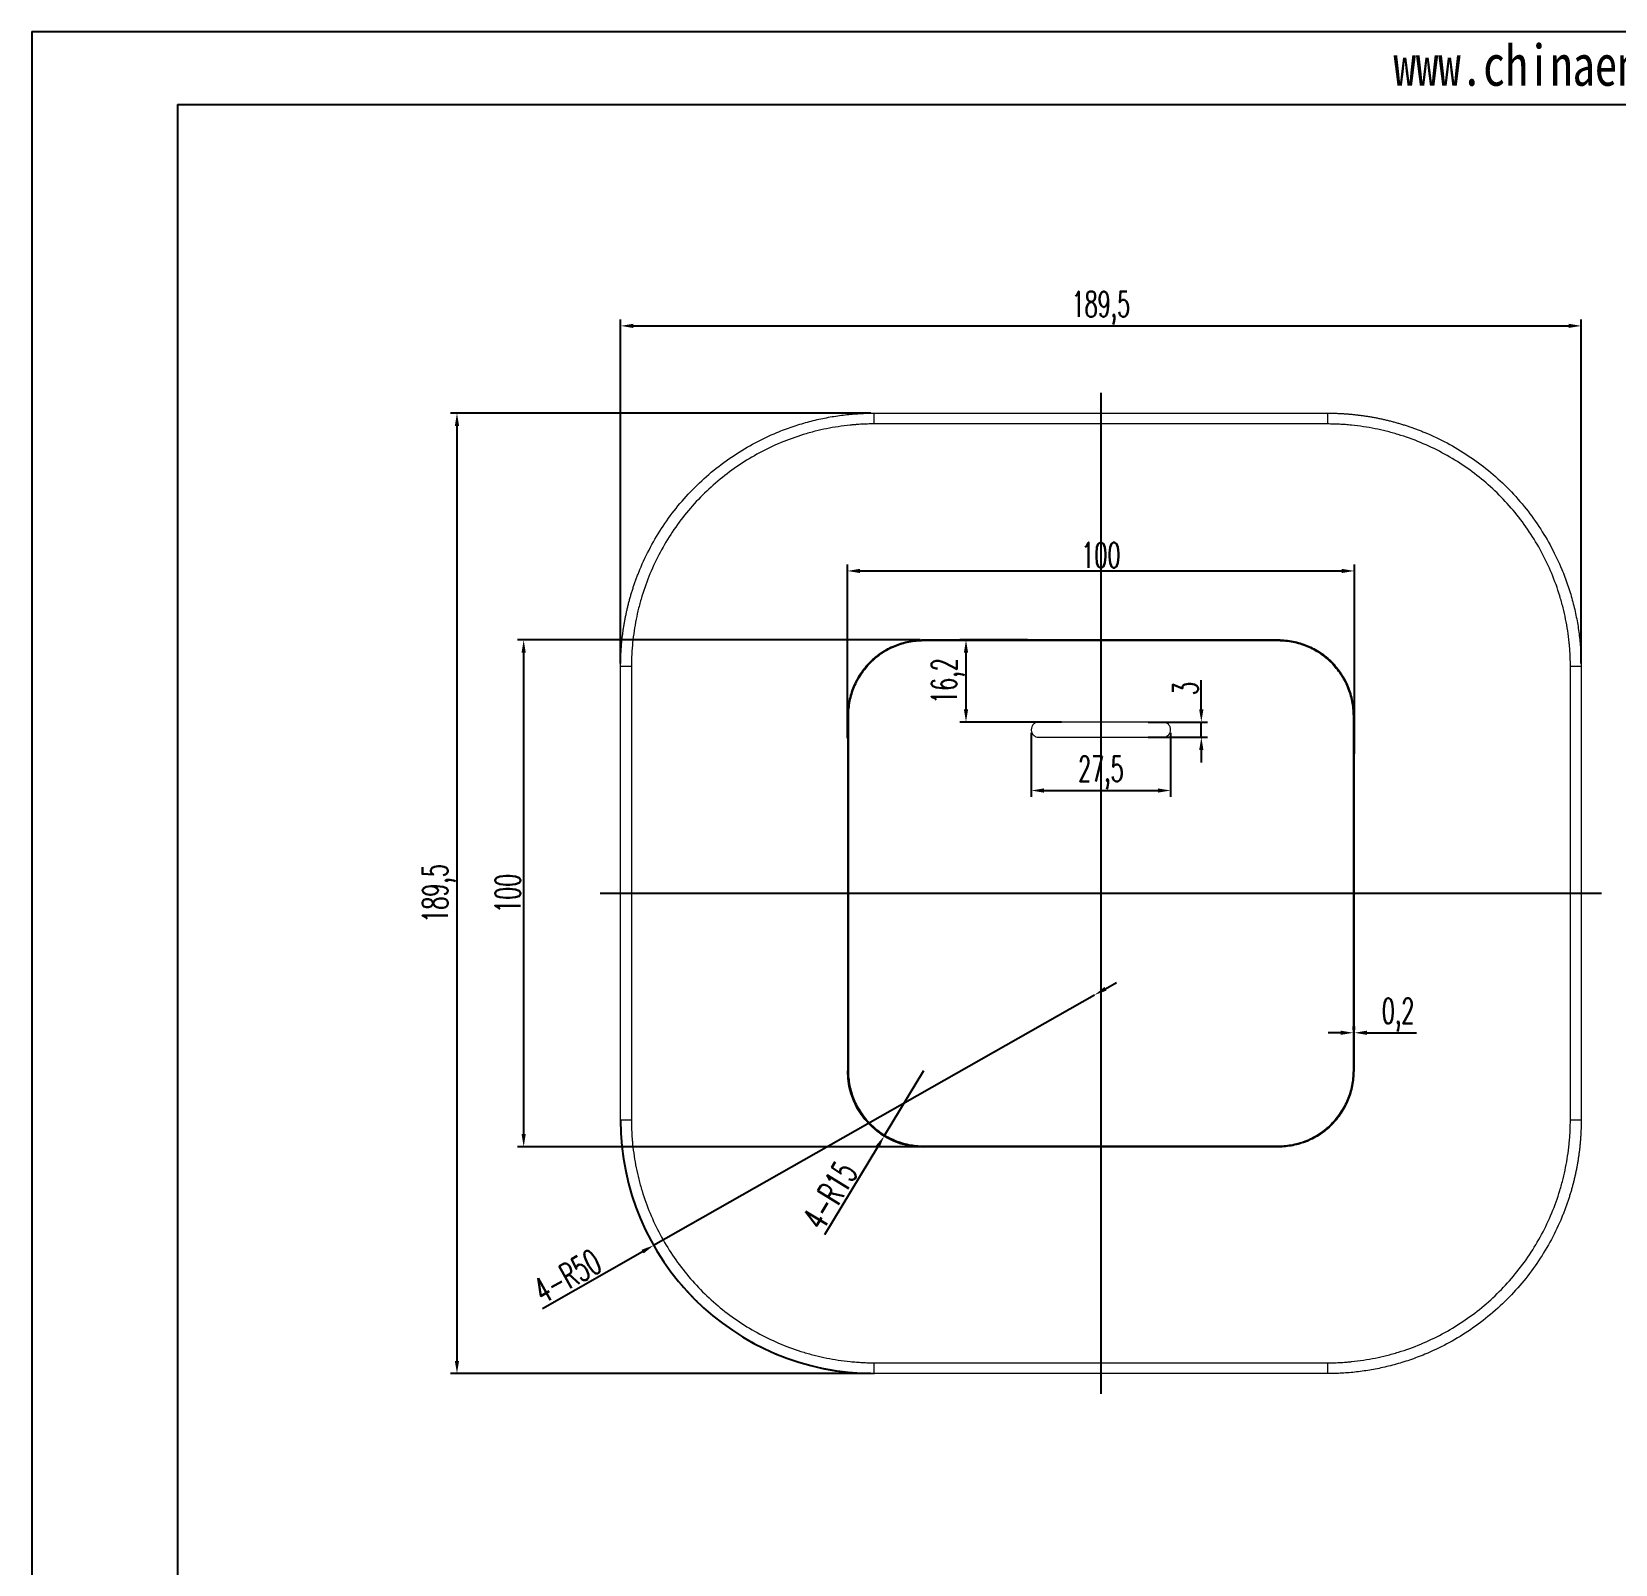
# Model space of a CAD drawing. Header units: inches. Extents: x 1813 to 4218, y 284 to 889.
# Drawn here: x 1812.5 to 2124.9, y 586.7 to 889.1 of the extents above; entities that cross this region are included whole.
import ezdxf

# ---------------------------------------------------------------- set-up
doc = ezdxf.new("R2010")
doc.units = ezdxf.units.IN
doc.header["$LTSCALE"] = 15
doc.linetypes.add('CENTERX2', pattern=[101.6, 63.5, -12.7, 12.7, -12.7])
doc.layers.add('文字', color=81, linetype='Continuous')
doc.styles.add('SLDTEXTSTYLE2', font='TXT', dxfattribs={"width": 0.6, "bigfont": 'bigfont'})
doc.styles.add('宋体', font='', dxfattribs={"width": 0.8, "height": 3.5})
doc.styles.get('宋体').set_extended_font_data('SimSun')
doc.dimstyles.new('5', dxfattribs={"dimtxt": 5, "dimasz": 2.5, "dimexe": 1.25, "dimexo": 0.625, "dimtad": 1, "dimtxsty": 'SLDTEXTSTYLE2', "dimcen": 2.5, "dimclrd": 256, "dimclre": 256, "dimclrt": 256, "dimadec": 0, "dimazin": 0, "dimtfac": 1, "dimtmove": 0, "dimatfit": 3, "dimfxl": 1, "dimarcsym": 0})

# ---------------------------------------------------------------- blocks, each defined once
blk = doc.blocks.new('*D28')
at = {"lineweight": -2}
for p, q in [((1928.7, 764.44), (1928.7, 832.28)), ((1931.2, 831.03), (2115.7, 831.03)), ((2118.2, 764.44), (2118.2, 832.28))]:
    blk.add_line(p, q, dxfattribs=at)
for points in [[(1931.2, 831.45), (1931.2, 830.62), (1928.7, 831.03)], [(2115.7, 831.45), (2115.7, 830.62), (2118.2, 831.03)]]:
    blk.add_solid(points)
at = {"layer": 'Defpoints', "color": 0}
for p in [(2118.2, 831.03), (1928.7, 763.81), (2118.2, 763.81)]:
    blk.add_point(p, dxfattribs=at)
at = {"insert": (2023.45, 834.57), "char_height": 5, "attachment_point": 5, "style": 'SLDTEXTSTYLE2'}
blk.add_mtext('189,5', dxfattribs=at)
blk = doc.blocks.new('*D29')
at = {"lineweight": -2}
for p, q in [((1978.07, 813.81), (1895.17, 813.81)), ((1896.42, 811.31), (1896.42, 626.81)), ((1978.07, 624.31), (1895.17, 624.31))]:
    blk.add_line(p, q, dxfattribs=at)
for points in [[(1896, 811.31), (1896.83, 811.31), (1896.42, 813.81)], [(1896, 626.81), (1896.83, 626.81), (1896.42, 624.31)]]:
    blk.add_solid(points)
at = {"layer": 'Defpoints', "color": 0}
for p in [(1978.7, 813.81), (1896.42, 624.31), (1978.7, 624.31)]:
    blk.add_point(p, dxfattribs=at)
at = {"insert": (1892.88, 719.06), "char_height": 5, "attachment_point": 5, "rotation": 90, "style": 'SLDTEXTSTYLE2'}
blk.add_mtext('189,5', dxfattribs=at)
blk = doc.blocks.new('*D30')
at = {"lineweight": -2}
for p, q in [((2024.35, 700.24), (2026.52, 701.47)), ((2022.18, 699), (1935.22, 649.62)), ((1913.32, 637.18), (1933.05, 648.39))]:
    blk.add_line(p, q, dxfattribs=at)
for points in [[(2024.14, 700.6), (2024.56, 699.88), (2022.18, 699)], [(1932.84, 648.75), (1933.25, 648.02), (1935.22, 649.62)]]:
    blk.add_solid(points)
at = {"layer": 'Defpoints', "color": 0}
for p in [(2022.18, 699), (1935.22, 649.62)]:
    blk.add_point(p, dxfattribs=at)
at = {"insert": (1918.19, 643.54), "char_height": 5, "attachment_point": 5, "rotation": 29.592, "style": 'SLDTEXTSTYLE2'}
blk.add_mtext('4-R50', dxfattribs=at)
blk = doc.blocks.new('*D31')
at = {"lineweight": -2}
for p, q in [((1988.45, 684.06), (1980.71, 671.21)), ((1968.98, 651.74), (1979.42, 669.07))]:
    blk.add_line(p, q, dxfattribs=at)
blk.add_solid([(1979.06, 669.29), (1979.77, 668.86), (1980.71, 671.21)])
at = {"layer": 'Defpoints', "color": 0}
for p in [(1988.45, 684.06), (1980.71, 671.21)]:
    blk.add_point(p, dxfattribs=at)
at = {"insert": (1969.98, 659.45), "char_height": 5, "attachment_point": 5, "rotation": 58.9334, "style": 'SLDTEXTSTYLE2'}
blk.add_mtext('4-R15', dxfattribs=at)
blk = doc.blocks.new('*D32')
at = {"lineweight": -2}
for p, q in [((1987.82, 769.06), (1908.33, 769.06)), ((1909.58, 671.56), (1909.58, 766.56)), ((1987.82, 669.06), (1908.33, 669.06))]:
    blk.add_line(p, q, dxfattribs=at)
for points in [[(1909.16, 766.56), (1909.99, 766.56), (1909.58, 769.06)], [(1909.16, 671.56), (1909.99, 671.56), (1909.58, 669.06)]]:
    blk.add_solid(points)
at = {"layer": 'Defpoints', "color": 0}
for p in [(1909.58, 769.06), (1988.45, 769.06), (1988.45, 669.06)]:
    blk.add_point(p, dxfattribs=at)
at = {"insert": (1906.45, 719.06), "char_height": 5, "attachment_point": 5, "rotation": 90, "style": 'SLDTEXTSTYLE2'}
blk.add_mtext('100', dxfattribs=at)
blk = doc.blocks.new('*D33')
at = {"lineweight": -2}
for p, q in [((1973.45, 749.67), (1973.45, 783.93)), ((1975.95, 782.68), (2070.95, 782.68)), ((2073.45, 746.6), (2073.45, 783.93))]:
    blk.add_line(p, q, dxfattribs=at)
for points in [[(1975.95, 783.1), (1975.95, 782.26), (1973.45, 782.68)], [(2070.95, 783.1), (2070.95, 782.26), (2073.45, 782.68)]]:
    blk.add_solid(points)
at = {"layer": 'Defpoints', "color": 0}
for p in [(2073.45, 782.68), (1973.45, 749.05), (2073.45, 745.97)]:
    blk.add_point(p, dxfattribs=at)
at = {"insert": (2023.45, 785.8), "char_height": 5, "attachment_point": 5, "style": 'SLDTEXTSTYLE2'}
blk.add_mtext('100', dxfattribs=at)
blk = doc.blocks.new('*D34')
at = {"lineweight": -2}
for p, q in [((2009.7, 750.74), (2009.7, 738.11)), ((2037.2, 750.74), (2037.2, 738.11)), ((2012.2, 739.36), (2034.7, 739.36))]:
    blk.add_line(p, q, dxfattribs=at)
for points in [[(2012.2, 739.77), (2012.2, 738.94), (2009.7, 739.36)], [(2034.7, 739.77), (2034.7, 738.94), (2037.2, 739.36)]]:
    blk.add_solid(points)
at = {"layer": 'Defpoints', "color": 0}
for p in [(2009.7, 751.36), (2037.2, 751.36), (2037.2, 739.36)]:
    blk.add_point(p, dxfattribs=at)
at = {"insert": (2023.45, 742.9), "char_height": 5, "attachment_point": 5, "style": 'SLDTEXTSTYLE2'}
blk.add_mtext('27,5', dxfattribs=at)
blk = doc.blocks.new('*D35')
at = {"lineweight": -2}
for p, q in [((2043.26, 755.36), (2043.26, 761.11)), ((2032.76, 752.86), (2044.51, 752.86)), ((2032.76, 749.86), (2044.51, 749.86)), ((2043.26, 749.86), (2043.26, 752.86)), ((2043.26, 747.36), (2043.26, 744.86))]:
    blk.add_line(p, q, dxfattribs=at)
for points in [[(2042.84, 755.36), (2043.67, 755.36), (2043.26, 752.86)], [(2042.84, 747.36), (2043.67, 747.36), (2043.26, 749.86)]]:
    blk.add_solid(points)
at = {"layer": 'Defpoints', "color": 0}
for p in [(2032.13, 752.86), (2032.13, 749.86), (2043.26, 752.86)]:
    blk.add_point(p, dxfattribs=at)
at = {"insert": (2040.13, 759.49), "char_height": 5, "attachment_point": 5, "rotation": 90, "style": 'SLDTEXTSTYLE2'}
blk.add_mtext('3', dxfattribs=at)
blk = doc.blocks.new('*D36')
at = {"lineweight": -2}
for p, q in [((2008.95, 769.06), (1995.59, 769.06)), ((1996.84, 755.36), (1996.84, 766.56)), ((2015.66, 752.86), (1995.59, 752.86))]:
    blk.add_line(p, q, dxfattribs=at)
for points in [[(1996.42, 766.56), (1997.25, 766.56), (1996.84, 769.06)], [(1996.42, 755.36), (1997.25, 755.36), (1996.84, 752.86)]]:
    blk.add_solid(points)
at = {"layer": 'Defpoints', "color": 0}
for p in [(1996.84, 769.06), (2009.58, 769.06), (2016.28, 752.86)]:
    blk.add_point(p, dxfattribs=at)
at = {"insert": (1993.29, 760.96), "char_height": 5, "attachment_point": 5, "rotation": 90, "style": 'SLDTEXTSTYLE2'}
blk.add_mtext('16,2', dxfattribs=at)
blk = doc.blocks.new('*D67')
at = {"lineweight": -2}
for p, q in [((2070.75, 691.56), (2068.25, 691.56)), ((2073.25, 692.13), (2073.25, 692.81)), ((2073.25, 691.56), (2073.45, 691.56)), ((2073.45, 692.13), (2073.45, 692.81)), ((2075.95, 691.56), (2085.7, 691.56))]:
    blk.add_line(p, q, dxfattribs=at)
for points in [[(2070.75, 691.98), (2070.75, 691.14), (2073.25, 691.56)], [(2075.95, 691.98), (2075.95, 691.14), (2073.45, 691.56)]]:
    blk.add_solid(points)
at = {"layer": 'Defpoints', "color": 0}
for p in [(2073.25, 691.51), (2073.45, 691.56), (2073.45, 691.51)]:
    blk.add_point(p, dxfattribs=at)
at = {"insert": (2082.07, 695.1), "char_height": 5, "attachment_point": 5, "style": 'SLDTEXTSTYLE2'}
blk.add_mtext('0,2', dxfattribs=at)

msp = doc.modelspace()

# ---------------------------------------------------------------- linework, layer by layer
for p, q in [((1812.519, 889.082), (2667.879, 889.082)), ((1812.519, 889.082), (1812.519, 284.282)), ((1841.319, 874.682), (2653.479, 874.682)), ((1841.319, 874.682), (1841.319, 298.682))]:
    msp.add_line(p, q)
at = {"color": 1, "linetype": 'CENTERX2'}
for p, q in [((2023.448, 817.812), (2023.448, 620.312)), ((2122.198, 719.062), (1924.698, 719.062))]:
    msp.add_line(p, q, dxfattribs=at)
at = {"color": 7, "linetype": 'Continuous', "lineweight": 15}
for p, q in [((1978.693, 811.687), (1978.698, 813.812)), ((2068.202, 811.677), (2068.198, 813.812)), ((1930.833, 763.815), (1928.698, 763.812)), ((2118.198, 763.812), (2116.073, 763.817)), ((1930.823, 674.307), (1928.698, 674.312)), ((2118.198, 674.312), (2116.063, 674.308)), ((1978.698, 624.312), (1978.694, 626.447)), ((2068.198, 624.312), (2068.203, 626.437))]:
    msp.add_line(p, q, dxfattribs=at)
at = {"color": 7, "linetype": 'Continuous'}
for centre, radius in [((1988.448, 684.062), 15), ((1978.698, 674.312), 50)]:
    msp.add_arc(centre, radius, 180, 270, dxfattribs=at)
at = {"color": 7, "linetype": 'Continuous', "lineweight": 15}
for points, knots in [([(1928.698, 763.812), (1928.699, 764.053), (1928.701, 764.535), (1928.717, 765.26), (1928.744, 765.987), (1928.781, 766.717), (1928.829, 767.448), (1928.887, 768.181), (1928.957, 768.916), (1929.038, 769.653), (1929.131, 770.39), (1929.234, 771.129), (1929.35, 771.869), (1929.476, 772.61), (1929.614, 773.351), (1929.764, 774.092), (1929.926, 774.834), (1930.1, 775.576), (1930.285, 776.317), (1930.483, 777.058), (1930.692, 777.799), (1930.914, 778.538), (1931.148, 779.277), (1931.394, 780.014), (1931.652, 780.75), (1931.923, 781.485), (1932.207, 782.217), (1933.013, 784.208), (1934.518, 787.393), (1937.032, 791.597), (1939.96, 795.553), (1943.301, 799.243), (1947.003, 802.591), (1950.998, 805.534), (1955.169, 808.017), (1958.555, 809.615), (1961.026, 810.594), (1962.54, 811.138), (1964.052, 811.627), (1965.561, 812.064), (1967.064, 812.448), (1968.56, 812.781), (1970.047, 813.065), (1971.524, 813.302), (1972.988, 813.492), (1974.438, 813.637), (1975.873, 813.738), (1977.291, 813.8), (1978.231, 813.808), (1978.698, 813.812)], [0, 0, 0, 0, 0.0092012, 0.0184356, 0.0277033, 0.0370043, 0.0463386, 0.0557062, 0.0651071, 0.0745412, 0.0840087, 0.0935094, 0.1030434, 0.1126106, 0.1222112, 0.131845, 0.1415122, 0.1512126, 0.1609463, 0.1707133, 0.1805135, 0.1903471, 0.2002139, 0.210114, 0.2200474, 0.2300141, 0.240014, 0.2500473, 0.3120637, 0.3743573, 0.4369281, 0.499776, 0.5642295, 0.6273167, 0.6890378, 0.7493924, 0.770111, 0.7905895, 0.8108277, 0.8308258, 0.8505837, 0.8701014, 0.8893789, 0.9084162, 0.9272133, 0.9457703, 0.964087, 0.9821636, 1, 1, 1, 1]), ([(1978.698, 813.812), (1978.964, 813.812), (1979.497, 813.812), (1980.563, 813.812), (1982.427, 813.812), (1986.156, 813.812), (1992.549, 813.812), (2005.335, 813.812), (2023.448, 813.812), (2045.823, 813.812), (2060.74, 813.812), (2068.198, 813.812)], [0, 0, 0, 0, 0.0089286, 0.0178572, 0.0357143, 0.0714286, 0.1428572, 0.25, 0.5, 0.75, 1, 1, 1, 1]), ([(2068.198, 813.812), (2068.439, 813.811), (2068.921, 813.809), (2069.646, 813.792), (2070.374, 813.766), (2071.103, 813.729), (2071.834, 813.681), (2072.568, 813.622), (2073.303, 813.552), (2074.039, 813.471), (2074.777, 813.379), (2075.515, 813.275), (2076.255, 813.16), (2076.996, 813.034), (2077.737, 812.895), (2078.478, 812.745), (2079.22, 812.584), (2079.962, 812.41), (2080.703, 812.225), (2081.444, 812.027), (2082.185, 811.818), (2082.925, 811.596), (2083.663, 811.362), (2084.401, 811.116), (2085.137, 810.857), (2085.871, 810.586), (2086.603, 810.303), (2088.594, 809.497), (2091.779, 807.992), (2095.983, 805.477), (2099.939, 802.55), (2103.629, 799.209), (2106.977, 795.506), (2109.92, 791.511), (2112.403, 787.34), (2114.001, 783.955), (2114.98, 781.483), (2115.524, 779.97), (2116.014, 778.458), (2116.45, 776.949), (2116.834, 775.445), (2117.167, 773.949), (2117.452, 772.462), (2117.688, 770.986), (2117.878, 769.522), (2118.023, 768.072), (2118.124, 766.637), (2118.187, 765.219), (2118.194, 764.279), (2118.198, 763.812)], [0, 0, 0, 0, 0.0092012, 0.0184356, 0.0277033, 0.0370043, 0.0463386, 0.0557062, 0.0651071, 0.0745412, 0.0840087, 0.0935094, 0.1030434, 0.1126106, 0.1222112, 0.131845, 0.1415122, 0.1512126, 0.1609463, 0.1707133, 0.1805135, 0.1903471, 0.2002139, 0.210114, 0.2200474, 0.2300141, 0.240014, 0.2500473, 0.3120637, 0.3743573, 0.4369281, 0.499776, 0.5642295, 0.6273167, 0.6890378, 0.7493924, 0.770111, 0.7905895, 0.8108277, 0.8308258, 0.8505837, 0.8701014, 0.8893789, 0.9084162, 0.9272133, 0.9457703, 0.964087, 0.9821636, 1, 1, 1, 1]), ([(1978.693, 811.687), (1978.477, 811.685), (1978.043, 811.683), (1977.386, 811.667), (1976.721, 811.643), (1976.047, 811.609), (1975.365, 811.565), (1974.674, 811.511), (1973.421, 811.393), (1971.629, 811.167), (1969.329, 810.762), (1967.036, 810.243), (1964.018, 809.402), (1960.317, 808.069), (1956.074, 806.054), (1952.045, 803.632), (1948.274, 800.827), (1944.799, 797.673), (1941.644, 794.19), (1938.845, 790.413), (1936.432, 786.385), (1934.421, 782.14), (1933.09, 778.426), (1932.254, 775.403), (1931.745, 773.136), (1931.345, 770.855), (1931.1, 768.902), (1930.961, 767.304), (1930.887, 766.112), (1930.843, 764.953), (1930.836, 764.191), (1930.833, 763.815)], [0, 0, 0, 0, 0.0086151, 0.0173531, 0.0262128, 0.0351933, 0.0442937, 0.0535133, 0.0628513, 0.0945691, 0.1256115, 0.1560772, 0.1884045, 0.2506426, 0.3128975, 0.3756695, 0.4380757, 0.5002403, 0.5627627, 0.6254506, 0.6876495, 0.7499459, 0.812746, 0.8449175, 0.8751225, 0.9055096, 0.9373384, 0.9536752, 0.9695687, 0.9850126, 1, 1, 1, 1]), ([(2068.202, 811.677), (2067.968, 811.677), (2067.5, 811.678), (2066.567, 811.679), (2064.935, 811.679), (2061.672, 811.68), (2055.146, 811.681), (2042.094, 811.684), (2023.448, 811.687), (2004.27, 811.689), (1990.951, 811.689), (1984.292, 811.69), (1981.495, 811.689), (1980.067, 811.69), (1979.266, 811.688), (1978.865, 811.687), (1978.693, 811.687)], [0, 0, 0, 0, 0.0078421, 0.0156594, 0.031283, 0.0625301, 0.1250243, 0.2500127, 0.4999892, 0.7499659, 0.8928101, 0.9463767, 0.9731601, 0.9865546, 0.9942373, 1, 1, 1, 1]), ([(2116.073, 763.817), (2116.072, 764.033), (2116.069, 764.467), (2116.054, 765.123), (2116.029, 765.789), (2115.995, 766.462), (2115.951, 767.145), (2115.897, 767.835), (2115.78, 769.089), (2115.554, 770.881), (2115.148, 773.181), (2114.629, 775.474), (2113.788, 778.491), (2112.455, 782.193), (2110.44, 786.435), (2108.018, 790.465), (2105.214, 794.236), (2102.059, 797.71), (2098.576, 800.865), (2094.799, 803.664), (2090.772, 806.078), (2086.526, 808.088), (2082.812, 809.42), (2079.79, 810.256), (2077.522, 810.765), (2075.241, 811.165), (2073.289, 811.409), (2071.69, 811.549), (2070.499, 811.622), (2069.339, 811.667), (2068.577, 811.674), (2068.202, 811.677)], [0, 0, 0, 0, 0.0086151, 0.0173531, 0.0262128, 0.0351933, 0.0442937, 0.0535133, 0.0628513, 0.0945691, 0.1256115, 0.1560772, 0.1884045, 0.2506426, 0.3128975, 0.3756695, 0.4380757, 0.5002403, 0.5627627, 0.6254506, 0.6876495, 0.7499459, 0.812746, 0.8449175, 0.8751225, 0.9055096, 0.9373384, 0.9536752, 0.9695687, 0.9850126, 1, 1, 1, 1]), ([(1988.448, 769.062), (1987.458, 769.062), (1986.484, 768.965), (1985.048, 768.679), (1984.573, 768.561), (1983.631, 768.276), (1983.163, 768.108), (1981.801, 767.544), (1980.94, 767.084), (1979.717, 766.269), (1979.32, 765.975), (1978.555, 765.348), (1978.191, 765.018), (1977.154, 763.981), (1976.533, 763.227), (1975.71, 761.998), (1975.454, 761.572), (1974.991, 760.707), (1974.573, 759.823), (1974.242, 758.903), (1973.956, 757.965), (1973.835, 757.484), (1973.545, 756.031), (1973.448, 755.052), (1973.448, 754.062)], [0, 0, 0, 0, 0.125, 0.125, 0.1875, 0.1875, 0.25, 0.25, 0.375, 0.375, 0.4375, 0.4375, 0.5, 0.5, 0.625, 0.625, 0.6875, 0.6875, 0.75, 0.8125, 0.8125, 0.875, 0.875, 1, 1, 1, 1]), ([(1988.448, 768.862), (1987.471, 768.862), (1986.511, 768.766), (1985.093, 768.485), (1984.624, 768.368), (1983.695, 768.086), (1983.233, 767.921), (1981.89, 767.365), (1981.04, 766.911), (1979.833, 766.106), (1979.441, 765.816), (1978.687, 765.198), (1978.328, 764.872), (1977.304, 763.849), (1976.691, 763.104), (1975.88, 761.892), (1975.628, 761.472), (1975.171, 760.618), (1974.758, 759.746), (1974.432, 758.839), (1974.15, 757.913), (1974.03, 757.439), (1973.744, 756.005), (1973.648, 755.039), (1973.648, 754.062)], [0, 0, 0, 0, 0.125, 0.125, 0.1875, 0.1875, 0.25, 0.25, 0.375, 0.375, 0.4375, 0.4375, 0.5, 0.5, 0.625, 0.625, 0.6875, 0.6875, 0.75, 0.8125, 0.8125, 0.875, 0.875, 1, 1, 1, 1]), ([(2058.448, 769.062), (2056.99, 769.062), (2055.532, 769.062), (2052.616, 769.062), (2051.157, 769.062), (2046.782, 769.062), (2043.865, 769.062), (2035.114, 769.062), (2029.281, 769.062), (2017.613, 769.062), (2011.779, 769.062), (2004.487, 769.062), (2003.029, 769.062), (2000.112, 769.062), (1998.654, 769.062), (1994.28, 769.062), (1991.364, 769.062), (1988.448, 769.062)], [0, 0, 0, 0, 0.0625, 0.0625, 0.125, 0.125, 0.25, 0.25, 0.5, 0.5, 0.75, 0.75, 0.8125, 0.8125, 0.875, 0.875, 1, 1, 1, 1]), ([(2058.448, 768.862), (2056.99, 768.862), (2055.532, 768.862), (2052.616, 768.862), (2051.157, 768.862), (2046.782, 768.862), (2043.865, 768.862), (2035.114, 768.862), (2029.281, 768.862), (2017.613, 768.862), (2011.779, 768.862), (2004.487, 768.862), (2003.029, 768.862), (2000.112, 768.862), (1998.654, 768.862), (1994.28, 768.862), (1991.364, 768.862), (1988.448, 768.862)], [0, 0, 0, 0, 0.0625, 0.0625, 0.125, 0.125, 0.25, 0.25, 0.5, 0.5, 0.75, 0.75, 0.8125, 0.8125, 0.875, 0.875, 1, 1, 1, 1]), ([(2073.448, 754.062), (2073.448, 755.052), (2073.351, 756.025), (2073.066, 757.462), (2072.947, 757.937), (2072.662, 758.879), (2072.495, 759.347), (2071.931, 760.709), (2071.47, 761.57), (2070.655, 762.793), (2070.361, 763.19), (2069.734, 763.954), (2069.404, 764.318), (2068.367, 765.356), (2067.613, 765.977), (2066.384, 766.8), (2065.958, 767.055), (2065.093, 767.519), (2064.209, 767.937), (2063.289, 768.267), (2062.351, 768.553), (2061.871, 768.674), (2060.418, 768.965), (2059.438, 769.062), (2058.448, 769.062)], [0, 0, 0, 0, 0.125, 0.125, 0.1875, 0.1875, 0.25, 0.25, 0.375, 0.375, 0.4375, 0.4375, 0.5, 0.5, 0.625, 0.625, 0.6875, 0.6875, 0.75, 0.8125, 0.8125, 0.875, 0.875, 1, 1, 1, 1]), ([(2073.248, 754.062), (2073.248, 755.038), (2073.152, 755.999), (2072.871, 757.417), (2072.754, 757.885), (2072.472, 758.815), (2072.307, 759.276), (2071.751, 760.62), (2071.297, 761.47), (2070.492, 762.676), (2070.202, 763.068), (2069.584, 763.823), (2069.258, 764.181), (2068.235, 765.206), (2067.491, 765.818), (2066.278, 766.63), (2065.858, 766.882), (2065.004, 767.339), (2064.132, 767.752), (2063.225, 768.078), (2062.299, 768.36), (2061.825, 768.48), (2060.391, 768.766), (2059.425, 768.862), (2058.448, 768.862)], [0, 0, 0, 0, 0.125, 0.125, 0.1875, 0.1875, 0.25, 0.25, 0.375, 0.375, 0.4375, 0.4375, 0.5, 0.5, 0.625, 0.625, 0.6875, 0.6875, 0.75, 0.8125, 0.8125, 0.875, 0.875, 1, 1, 1, 1]), ([(1928.698, 674.312), (1928.698, 674.578), (1928.698, 675.111), (1928.698, 676.176), (1928.698, 678.041), (1928.698, 681.77), (1928.698, 688.163), (1928.698, 700.949), (1928.698, 719.062), (1928.698, 741.437), (1928.698, 756.353), (1928.698, 763.812)], [0, 0, 0, 0, 0.0089286, 0.0178572, 0.0357143, 0.0714286, 0.1428572, 0.25, 0.5, 0.75, 1, 1, 1, 1]), ([(1930.833, 763.815), (1930.832, 763.581), (1930.831, 763.114), (1930.831, 762.181), (1930.831, 760.549), (1930.83, 757.286), (1930.829, 750.76), (1930.826, 737.708), (1930.823, 719.062), (1930.821, 699.883), (1930.82, 686.565), (1930.82, 679.906), (1930.82, 677.109), (1930.819, 675.681), (1930.822, 674.88), (1930.823, 674.479), (1930.823, 674.307)], [0, 0, 0, 0, 0.00784207, 0.01565941, 0.03128298, 0.06253009, 0.12502431, 0.25001267, 0.49998923, 0.74996591, 0.89281006, 0.94637674, 0.97316012, 0.98655456, 0.99423731, 1, 1, 1, 1]), ([(2116.063, 674.308), (2116.064, 674.542), (2116.065, 675.009), (2116.065, 675.943), (2116.065, 677.574), (2116.066, 680.837), (2116.067, 687.363), (2116.07, 700.416), (2116.073, 719.061), (2116.075, 738.24), (2116.076, 751.559), (2116.076, 758.218), (2116.076, 761.015), (2116.077, 762.443), (2116.074, 763.244), (2116.073, 763.645), (2116.073, 763.817)], [0, 0, 0, 0, 0.00784207, 0.01565941, 0.03128298, 0.06253009, 0.12502431, 0.25001267, 0.49998923, 0.74996591, 0.89281006, 0.94637674, 0.97316012, 0.98655456, 0.99423731, 1, 1, 1, 1]), ([(2118.198, 763.812), (2118.198, 763.545), (2118.198, 763.013), (2118.198, 761.947), (2118.198, 760.083), (2118.198, 756.353), (2118.198, 749.961), (2118.198, 737.175), (2118.198, 719.062), (2118.198, 696.687), (2118.198, 681.77), (2118.198, 674.312)], [0, 0, 0, 0, 0.0089286, 0.0178572, 0.0357143, 0.0714286, 0.1428572, 0.25, 0.5, 0.75, 1, 1, 1, 1]), ([(1973.448, 754.062), (1973.448, 752.604), (1973.448, 751.145), (1973.448, 748.229), (1973.448, 746.771), (1973.448, 742.395), (1973.448, 739.478), (1973.448, 730.728), (1973.448, 724.894), (1973.448, 713.226), (1973.448, 707.392), (1973.448, 700.1), (1973.448, 698.641), (1973.448, 695.725), (1973.448, 694.267), (1973.448, 689.893), (1973.448, 686.977), (1973.448, 684.062)], [0, 0, 0, 0, 0.0625, 0.0625, 0.125, 0.125, 0.25, 0.25, 0.5, 0.5, 0.75, 0.75, 0.8125, 0.8125, 0.875, 0.875, 1, 1, 1, 1]), ([(1973.648, 754.062), (1973.648, 752.604), (1973.648, 751.145), (1973.648, 748.229), (1973.648, 746.771), (1973.648, 742.395), (1973.648, 739.478), (1973.648, 730.728), (1973.648, 724.894), (1973.648, 713.226), (1973.648, 707.392), (1973.648, 700.1), (1973.648, 698.641), (1973.648, 695.725), (1973.648, 694.267), (1973.648, 689.893), (1973.648, 686.977), (1973.648, 684.062)], [0, 0, 0, 0, 0.0625, 0.0625, 0.125, 0.125, 0.25, 0.25, 0.5, 0.5, 0.75, 0.75, 0.8125, 0.8125, 0.875, 0.875, 1, 1, 1, 1]), ([(2073.248, 684.062), (2073.248, 685.52), (2073.248, 686.978), (2073.248, 689.894), (2073.248, 691.353), (2073.248, 695.728), (2073.248, 698.645), (2073.248, 707.395), (2073.248, 713.229), (2073.248, 724.897), (2073.248, 730.731), (2073.248, 738.023), (2073.248, 739.481), (2073.248, 742.398), (2073.248, 743.856), (2073.248, 748.23), (2073.248, 751.146), (2073.248, 754.062)], [0, 0, 0, 0, 0.0625, 0.0625, 0.125, 0.125, 0.25, 0.25, 0.5, 0.5, 0.75, 0.75, 0.8125, 0.8125, 0.875, 0.875, 1, 1, 1, 1]), ([(2073.448, 684.062), (2073.448, 685.52), (2073.448, 686.978), (2073.448, 689.894), (2073.448, 691.353), (2073.448, 695.728), (2073.448, 698.645), (2073.448, 707.395), (2073.448, 713.229), (2073.448, 724.897), (2073.448, 730.731), (2073.448, 738.023), (2073.448, 739.481), (2073.448, 742.398), (2073.448, 743.856), (2073.448, 748.23), (2073.448, 751.146), (2073.448, 754.062)], [0, 0, 0, 0, 0.0625, 0.0625, 0.125, 0.125, 0.25, 0.25, 0.5, 0.5, 0.75, 0.75, 0.8125, 0.8125, 0.875, 0.875, 1, 1, 1, 1]), ([(2011.198, 752.862), (2011.099, 752.862), (2011.001, 752.852), (2010.809, 752.814), (2010.714, 752.785), (2010.532, 752.709), (2010.446, 752.663), (2010.282, 752.554), (2010.205, 752.49), (2009.998, 752.283), (2009.886, 752.115), (2009.737, 751.754), (2009.698, 751.557), (2009.698, 751.264), (2009.708, 751.165), (2009.746, 750.973), (2009.774, 750.879), (2009.849, 750.698), (2009.896, 750.61), (2010.004, 750.448), (2010.066, 750.372), (2010.276, 750.162), (2010.441, 750.052), (2010.804, 749.901), (2010.999, 749.862), (2011.198, 749.862)], [0, 0, 0, 0, 0.0625, 0.0625, 0.125, 0.125, 0.1875, 0.1875, 0.25, 0.25, 0.375, 0.375, 0.5, 0.5, 0.5625, 0.5625, 0.625, 0.625, 0.6875, 0.6875, 0.75, 0.75, 0.875, 0.875, 1, 1, 1, 1]), ([(2035.698, 752.862), (2031.615, 752.862), (2027.532, 752.862), (2021.407, 752.862), (2019.365, 752.862), (2016.302, 752.862), (2015.282, 752.862), (2013.24, 752.862), (2012.219, 752.862), (2011.198, 752.862)], [0, 0, 0, 0, 0.5, 0.5, 0.75, 0.75, 0.875, 0.875, 1, 1, 1, 1]), ([(2011.198, 749.862), (2012.219, 749.862), (2013.24, 749.862), (2015.281, 749.862), (2016.302, 749.862), (2019.365, 749.862), (2021.407, 749.862), (2027.532, 749.862), (2031.615, 749.862), (2035.698, 749.862)], [0, 0, 0, 0, 0.125, 0.125, 0.25, 0.25, 0.5, 0.5, 1, 1, 1, 1]), ([(2035.698, 749.862), (2035.797, 749.862), (2035.895, 749.872), (2036.087, 749.91), (2036.182, 749.939), (2036.364, 750.014), (2036.45, 750.06), (2036.613, 750.169), (2036.69, 750.233), (2036.897, 750.44), (2037.009, 750.607), (2037.158, 750.968), (2037.198, 751.165), (2037.198, 751.457), (2037.188, 751.557), (2037.151, 751.749), (2037.122, 751.842), (2037.048, 752.024), (2037.001, 752.112), (2036.893, 752.274), (2036.831, 752.35), (2036.621, 752.561), (2036.456, 752.671), (2036.092, 752.823), (2035.897, 752.862), (2035.698, 752.862)], [0, 0, 0, 0, 0.0625, 0.0625, 0.125, 0.125, 0.1875, 0.1875, 0.25, 0.25, 0.375, 0.375, 0.5, 0.5, 0.5625, 0.5625, 0.625, 0.625, 0.6875, 0.6875, 0.75, 0.75, 0.875, 0.875, 1, 1, 1, 1]), ([(1973.448, 684.062), (1973.448, 683.072), (1973.545, 682.098), (1973.83, 680.661), (1973.949, 680.186), (1974.234, 679.245), (1974.401, 678.777), (1974.965, 677.415), (1975.425, 676.553), (1976.241, 675.331), (1976.535, 674.934), (1977.162, 674.169), (1977.492, 673.805), (1978.529, 672.767), (1979.283, 672.146), (1980.512, 671.324), (1980.938, 671.068), (1981.803, 670.605), (1982.687, 670.187), (1983.607, 669.856), (1984.545, 669.57), (1985.025, 669.449), (1986.478, 669.159), (1987.458, 669.062), (1988.448, 669.062)], [0, 0, 0, 0, 0.125, 0.125, 0.1875, 0.1875, 0.25, 0.25, 0.375, 0.375, 0.4375, 0.4375, 0.5, 0.5, 0.625, 0.625, 0.6875, 0.6875, 0.75, 0.8125, 0.8125, 0.875, 0.875, 1, 1, 1, 1]), ([(1973.648, 684.062), (1973.648, 683.085), (1973.744, 682.124), (1974.025, 680.707), (1974.142, 680.238), (1974.423, 679.309), (1974.589, 678.847), (1975.145, 677.503), (1975.599, 676.654), (1976.404, 675.447), (1976.694, 675.055), (1977.312, 674.301), (1977.638, 673.942), (1978.661, 672.918), (1979.405, 672.305), (1980.618, 671.493), (1981.038, 671.241), (1981.892, 670.784), (1982.764, 670.372), (1983.671, 670.045), (1984.597, 669.763), (1985.071, 669.644), (1986.505, 669.358), (1987.471, 669.262), (1988.448, 669.262)], [0, 0, 0, 0, 0.125, 0.125, 0.1875, 0.1875, 0.25, 0.25, 0.375, 0.375, 0.4375, 0.4375, 0.5, 0.5, 0.625, 0.625, 0.6875, 0.6875, 0.75, 0.8125, 0.8125, 0.875, 0.875, 1, 1, 1, 1]), ([(2058.448, 669.262), (2059.425, 669.262), (2060.385, 669.358), (2061.803, 669.639), (2062.272, 669.756), (2063.201, 670.037), (2063.663, 670.202), (2065.006, 670.759), (2065.856, 671.213), (2067.063, 672.018), (2067.454, 672.308), (2068.209, 672.926), (2068.568, 673.251), (2069.592, 674.275), (2070.205, 675.019), (2071.016, 676.232), (2071.268, 676.652), (2071.725, 677.505), (2072.138, 678.377), (2072.464, 679.285), (2072.746, 680.211), (2072.866, 680.685), (2073.152, 682.118), (2073.248, 683.085), (2073.248, 684.062)], [0, 0, 0, 0, 0.125, 0.125, 0.1875, 0.1875, 0.25, 0.25, 0.375, 0.375, 0.4375, 0.4375, 0.5, 0.5, 0.625, 0.625, 0.6875, 0.6875, 0.75, 0.8125, 0.8125, 0.875, 0.875, 1, 1, 1, 1]), ([(2058.448, 669.062), (2059.438, 669.062), (2060.412, 669.159), (2061.848, 669.444), (2062.323, 669.563), (2063.265, 669.848), (2063.733, 670.015), (2065.095, 670.579), (2065.956, 671.039), (2067.179, 671.855), (2067.576, 672.149), (2068.341, 672.776), (2068.704, 673.105), (2069.742, 674.142), (2070.363, 674.897), (2071.186, 676.126), (2071.442, 676.551), (2071.905, 677.417), (2072.323, 678.3), (2072.654, 679.22), (2072.94, 680.159), (2073.061, 680.639), (2073.351, 682.092), (2073.448, 683.072), (2073.448, 684.062)], [0, 0, 0, 0, 0.125, 0.125, 0.1875, 0.1875, 0.25, 0.25, 0.375, 0.375, 0.4375, 0.4375, 0.5, 0.5, 0.625, 0.625, 0.6875, 0.6875, 0.75, 0.8125, 0.8125, 0.875, 0.875, 1, 1, 1, 1]), ([(1978.698, 624.312), (1978.457, 624.313), (1977.975, 624.315), (1977.25, 624.331), (1976.522, 624.357), (1975.793, 624.394), (1975.061, 624.442), (1974.328, 624.501), (1973.593, 624.571), (1972.857, 624.652), (1972.119, 624.745), (1971.38, 624.848), (1970.641, 624.963), (1969.9, 625.09), (1969.159, 625.228), (1968.418, 625.378), (1967.676, 625.54), (1966.934, 625.713), (1966.193, 625.899), (1965.452, 626.096), (1964.711, 626.306), (1963.971, 626.528), (1963.233, 626.761), (1962.495, 627.008), (1961.759, 627.266), (1961.025, 627.537), (1960.293, 627.82), (1958.302, 628.627), (1955.117, 630.131), (1950.913, 632.646), (1946.957, 635.574), (1943.267, 638.914), (1939.919, 642.617), (1936.976, 646.612), (1934.493, 650.783), (1932.895, 654.169), (1931.916, 656.64), (1931.372, 658.154), (1930.882, 659.666), (1930.446, 661.175), (1930.062, 662.678), (1929.729, 664.174), (1929.444, 665.661), (1929.208, 667.138), (1929.018, 668.602), (1928.873, 670.052), (1928.772, 671.487), (1928.709, 672.905), (1928.702, 673.845), (1928.698, 674.312)], [0, 0, 0, 0, 0.00920116, 0.01843561, 0.02770334, 0.03700435, 0.04633864, 0.05570622, 0.06510708, 0.07454123, 0.08400866, 0.09350937, 0.10304336, 0.11261064, 0.1222112, 0.13184505, 0.14151217, 0.15121258, 0.16094628, 0.17071326, 0.18051352, 0.19034706, 0.20021389, 0.210114, 0.22004739, 0.23001407, 0.24001403, 0.25004727, 0.3120637, 0.37435729, 0.43692807, 0.49977601, 0.56422947, 0.62731674, 0.68903775, 0.74939244, 0.77011105, 0.79058948, 0.81082772, 0.83082579, 0.85058366, 0.87010136, 0.88937886, 0.90841619, 0.92721332, 0.94577027, 0.96408704, 0.98216361, 1, 1, 1, 1]), ([(1930.823, 674.307), (1930.824, 674.091), (1930.827, 673.656), (1930.842, 673), (1930.866, 672.335), (1930.9, 671.661), (1930.944, 670.979), (1930.999, 670.288), (1931.116, 669.035), (1931.342, 667.242), (1931.748, 664.942), (1932.267, 662.649), (1933.108, 659.632), (1934.441, 655.931), (1936.456, 651.688), (1938.878, 647.659), (1941.682, 643.888), (1944.837, 640.413), (1948.32, 637.258), (1952.097, 634.459), (1956.124, 632.046), (1960.37, 630.035), (1964.084, 628.704), (1967.106, 627.868), (1969.374, 627.359), (1971.655, 626.959), (1973.607, 626.714), (1975.206, 626.575), (1976.397, 626.501), (1977.557, 626.456), (1978.319, 626.45), (1978.694, 626.447)], [0, 0, 0, 0, 0.0086151, 0.0173531, 0.0262128, 0.0351933, 0.0442937, 0.0535133, 0.0628513, 0.0945691, 0.1256115, 0.1560772, 0.1884045, 0.2506426, 0.3128975, 0.3756695, 0.4380757, 0.5002403, 0.5627627, 0.6254506, 0.6876495, 0.7499459, 0.812746, 0.8449175, 0.8751225, 0.9055096, 0.9373384, 0.9536752, 0.9695687, 0.9850126, 1, 1, 1, 1]), ([(2118.198, 674.312), (2118.197, 674.071), (2118.195, 673.588), (2118.179, 672.863), (2118.152, 672.136), (2118.115, 671.407), (2118.067, 670.675), (2118.008, 669.942), (2117.939, 669.207), (2117.857, 668.471), (2117.765, 667.733), (2117.661, 666.994), (2117.546, 666.255), (2117.42, 665.514), (2117.282, 664.773), (2117.132, 664.031), (2116.97, 663.29), (2116.796, 662.548), (2116.611, 661.806), (2116.413, 661.065), (2116.204, 660.325), (2115.982, 659.585), (2115.748, 658.847), (2115.502, 658.109), (2115.244, 657.373), (2114.973, 656.639), (2114.689, 655.906), (2113.883, 653.916), (2112.378, 650.731), (2109.863, 646.527), (2106.936, 642.571), (2103.595, 638.88), (2099.893, 635.532), (2095.898, 632.589), (2091.727, 630.107), (2088.341, 628.509), (2085.87, 627.529), (2084.356, 626.986), (2082.844, 626.496), (2081.335, 626.06), (2079.832, 625.676), (2078.335, 625.342), (2076.848, 625.058), (2075.372, 624.822), (2073.908, 624.632), (2072.458, 624.486), (2071.023, 624.385), (2069.605, 624.323), (2068.665, 624.316), (2068.198, 624.312)], [0, 0, 0, 0, 0.0092012, 0.0184356, 0.0277033, 0.0370043, 0.0463386, 0.0557062, 0.0651071, 0.0745412, 0.0840087, 0.0935094, 0.1030434, 0.1126106, 0.1222112, 0.131845, 0.1415122, 0.1512126, 0.1609463, 0.1707133, 0.1805135, 0.1903471, 0.2002139, 0.210114, 0.2200474, 0.2300141, 0.240014, 0.2500473, 0.3120637, 0.3743573, 0.4369281, 0.499776, 0.5642295, 0.6273167, 0.6890378, 0.7493924, 0.770111, 0.7905895, 0.8108277, 0.8308258, 0.8505837, 0.8701014, 0.8893789, 0.9084162, 0.9272133, 0.9457703, 0.964087, 0.9821636, 1, 1, 1, 1]), ([(2068.203, 626.437), (2068.419, 626.438), (2068.853, 626.441), (2069.51, 626.456), (2070.175, 626.48), (2070.849, 626.514), (2071.531, 626.558), (2072.221, 626.613), (2073.475, 626.73), (2075.267, 626.956), (2077.567, 627.362), (2079.86, 627.88), (2082.878, 628.721), (2086.579, 630.055), (2090.822, 632.07), (2094.851, 634.492), (2098.622, 637.296), (2102.096, 640.45), (2105.252, 643.934), (2108.051, 647.711), (2110.464, 651.738), (2112.475, 655.984), (2113.806, 659.698), (2114.642, 662.72), (2115.151, 664.988), (2115.551, 667.268), (2115.796, 669.221), (2115.935, 670.819), (2116.009, 672.011), (2116.053, 673.171), (2116.06, 673.933), (2116.063, 674.308)], [0, 0, 0, 0, 0.00861515, 0.01735307, 0.02621275, 0.03519326, 0.04429371, 0.0535133, 0.06285126, 0.0945691, 0.12561148, 0.15607723, 0.18840451, 0.25064257, 0.31289748, 0.37566948, 0.43807571, 0.50024027, 0.56276272, 0.62545058, 0.68764953, 0.74994594, 0.81274597, 0.84491746, 0.87512252, 0.90550959, 0.93733842, 0.95367518, 0.96956867, 0.98501261, 1, 1, 1, 1]), ([(1988.448, 669.262), (1989.906, 669.262), (1991.364, 669.262), (1994.28, 669.262), (1995.739, 669.262), (2000.114, 669.262), (2003.031, 669.262), (2011.782, 669.262), (2017.615, 669.262), (2029.283, 669.262), (2035.117, 669.262), (2042.41, 669.262), (2043.868, 669.262), (2046.785, 669.262), (2048.243, 669.262), (2052.617, 669.262), (2055.533, 669.262), (2058.448, 669.262)], [0, 0, 0, 0, 0.0625, 0.0625, 0.125, 0.125, 0.25, 0.25, 0.5, 0.5, 0.75, 0.75, 0.8125, 0.8125, 0.875, 0.875, 1, 1, 1, 1]), ([(1988.448, 669.062), (1989.906, 669.062), (1991.364, 669.062), (1994.28, 669.062), (1995.739, 669.062), (2000.114, 669.062), (2003.031, 669.062), (2011.782, 669.062), (2017.615, 669.062), (2029.283, 669.062), (2035.117, 669.062), (2042.41, 669.062), (2043.868, 669.062), (2046.785, 669.062), (2048.243, 669.062), (2052.617, 669.062), (2055.533, 669.062), (2058.448, 669.062)], [0, 0, 0, 0, 0.0625, 0.0625, 0.125, 0.125, 0.25, 0.25, 0.5, 0.5, 0.75, 0.75, 0.8125, 0.8125, 0.875, 0.875, 1, 1, 1, 1]), ([(1978.694, 626.447), (1978.928, 626.446), (1979.395, 626.445), (1980.329, 626.445), (1981.961, 626.445), (1985.224, 626.444), (1991.75, 626.442), (2004.802, 626.44), (2019.735, 626.438), (2034.445, 626.436), (2043.563, 626.435), (2050.693, 626.434), (2056.158, 626.434), (2061.54, 626.435), (2065.218, 626.431), (2067.109, 626.434), (2067.317, 626.435), (2067.682, 626.435), (2067.995, 626.436), (2068.203, 626.437)], [0, 0, 0, 0, 0.0078421, 0.0156594, 0.031283, 0.0625301, 0.1250243, 0.2500127, 0.4999892, 0.6255463, 0.7430071, 0.8056149, 0.8645163, 0.9261478, 0.9860264, 0.9877727, 0.9895198, 0.993013, 1, 1, 1, 1]), ([(2068.198, 624.312), (2067.932, 624.312), (2067.399, 624.312), (2066.333, 624.312), (2064.469, 624.312), (2060.74, 624.312), (2054.347, 624.312), (2041.561, 624.312), (2023.448, 624.312), (2001.073, 624.312), (1986.156, 624.312), (1978.698, 624.312)], [0, 0, 0, 0, 0.0089286, 0.0178572, 0.0357143, 0.0714286, 0.1428572, 0.25, 0.5, 0.75, 1, 1, 1, 1])]:
    msp.add_open_spline(points, degree=3, knots=knots, dxfattribs=at)

# ---------------------------------------------------------------- texts
at = {"layer": '文字', "color": 0, "insert": (2081.173, 886.519), "char_height": 8.11008, "width": 142.48633, "attachment_point": 1, "style": '宋体'}
msp.add_mtext('www.chinaenclosure.com', dxfattribs=at)

# ---------------------------------------------------------------- dimensions: what is measured, and where the dimension line sits
for base, p1, p2, picture, middle in [((2118.198, 831.033), (1928.698, 763.812), (2118.198, 763.812), '*D28', (2023.448, 834.574)), ((2073.448, 782.678), (1973.448, 749.046), (2073.448, 745.974), '*D33', (2023.448, 785.803)), ((2037.198, 739.356), (2009.698, 751.362), (2037.198, 751.362), '*D34', (2023.448, 742.898)), ((2073.448, 691.559), (2073.248, 691.507), (2073.448, 691.507), '*D67', (2082.073, 695.1))]:
    dim = msp.add_linear_dim(base=base, p1=p1, p2=p2, dimstyle='5')
    dim.commit()
    dim.dimension.update_dxf_attribs({"geometry": picture, "text_midpoint": middle})
for base, p1, p2, picture, middle in [((1896.418, 624.312), (1978.698, 813.812), (1978.698, 624.312), '*D29', (1892.876, 719.062)), ((1909.575, 769.062), (1988.448, 669.062), (1988.448, 769.062), '*D32', (1906.45, 719.062)), ((1996.836, 769.062), (2016.281, 752.862), (2009.58, 769.062), '*D36', (1993.294, 760.962)), ((2043.256, 752.862), (2032.13, 749.862), (2032.13, 752.862), '*D35', (2040.131, 759.487))]:
    dim = msp.add_linear_dim(base=base, p1=p1, p2=p2, angle=90, dimstyle='5')
    dim.commit()
    dim.dimension.update_dxf_attribs({"geometry": picture, "text_midpoint": middle})
dim = msp.add_diameter_dim_2p(p1=(2022.176, 699.003), p2=(1935.22, 649.621), text='4-R50', dimstyle='5')
dim.commit()
dim.dimension.update_dxf_attribs({"geometry": '*D30', "text_midpoint": (1919.733, 640.826), "dimtype": 163})
dim = msp.add_radius_dim(center=(1988.448, 684.062), mpoint=(1980.707, 671.213), text='4-<>', dimstyle='5')
dim.commit()
dim.dimension.update_dxf_attribs({"geometry": '*D31', "text_midpoint": (1972.652, 657.842), "dimtype": 164})

doc.saveas('drawing.dxf')
